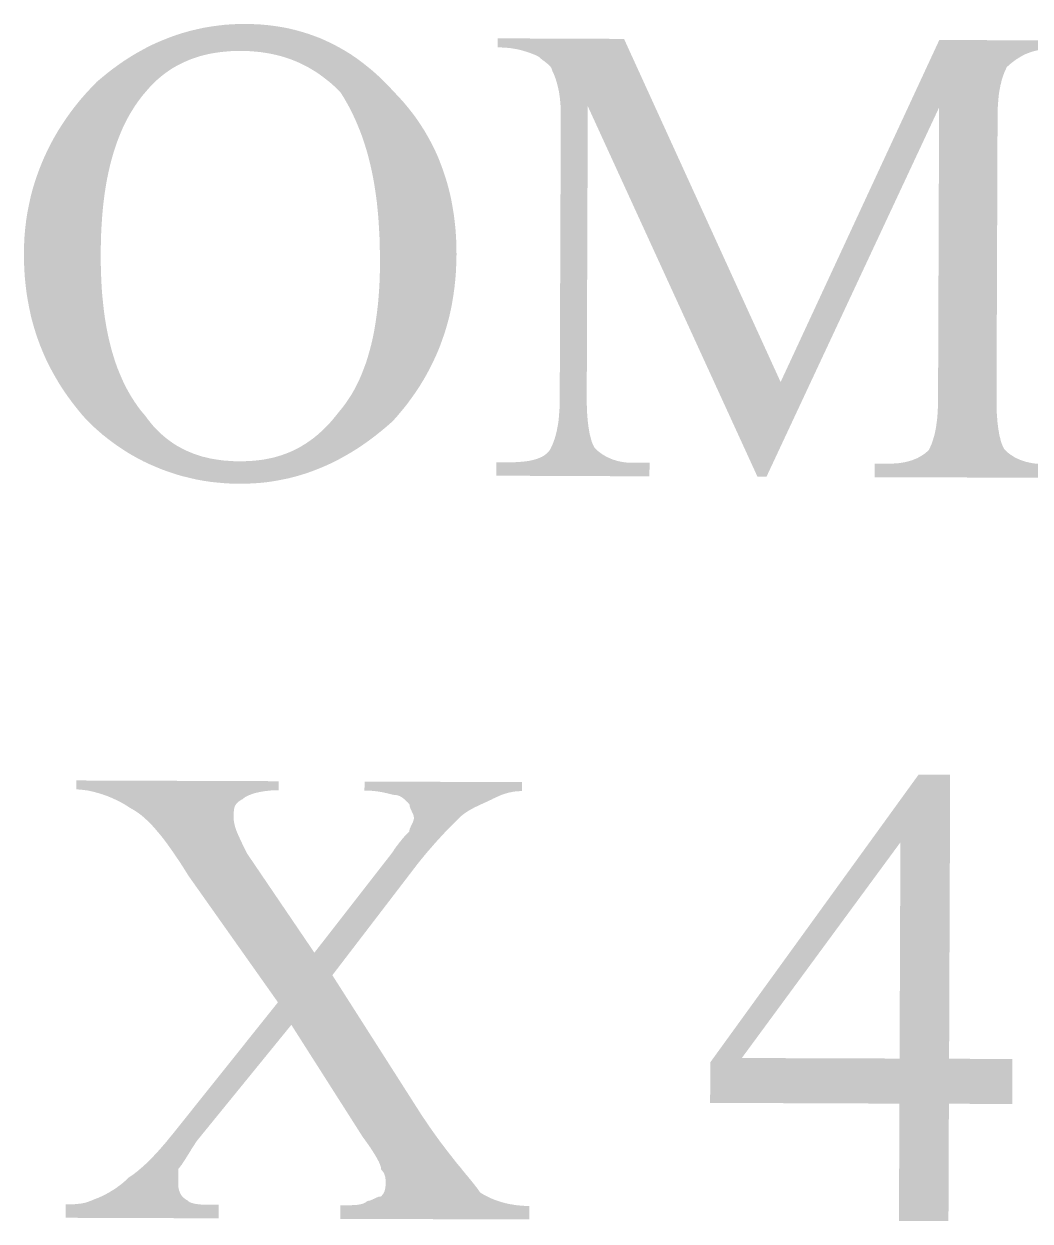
# Model space of a CAD drawing. Header units: millimetres. Extents: x -125 to 146, y -26 to 163.
# Drawn here: x 17.58 to 27.04, y 95.71 to 106.97 of the extents above; entities that cross this region are included whole.
import ezdxf

# ---------------------------------------------------------------- set-up
doc = ezdxf.new("R2010")
doc.units = ezdxf.units.MM
doc.header["$MEASUREMENT"] = 0
doc.layers.get('0').update_dxf_attribs({"color": 255, "linetype": 'CONTINUOUS'})

msp = doc.modelspace()

# ---------------------------------------------------------------- hatches: boundary and pattern name
at = {"true_color": 0x000007}
h = msp.add_hatch(color=7, dxfattribs=at)
h.paths.add_polyline_path([(19.66, 106.968), (19.729, 106.966), (19.797, 106.963), (19.864, 106.957), (19.93, 106.949), (19.995, 106.939), (20.059, 106.927), (20.122, 106.912), (20.184, 106.895), (20.246, 106.876), (20.306, 106.855), (20.366, 106.832), (20.424, 106.806), (20.482, 106.778), (20.539, 106.748), (20.595, 106.716), (20.65, 106.682), (20.704, 106.645), (20.757, 106.606), (20.809, 106.565), (20.861, 106.522), (20.911, 106.477), (20.961, 106.429), (21.01, 106.379), (21.058, 106.327), (21.104, 106.279), (21.149, 106.229), (21.192, 106.177), (21.233, 106.125), (21.273, 106.071), (21.31, 106.015), (21.346, 105.959), (21.379, 105.901), (21.411, 105.842), (21.441, 105.782), (21.469, 105.72), (21.494, 105.657), (21.518, 105.592), (21.54, 105.527), (21.56, 105.46), (21.578, 105.392), (21.594, 105.322), (21.607, 105.251), (21.619, 105.179), (21.628, 105.106), (21.636, 105.031), (21.641, 104.955), (21.644, 104.877), (21.645, 104.799), (21.643, 104.72), (21.64, 104.642), (21.634, 104.566), (21.626, 104.491), (21.616, 104.417), (21.604, 104.344), (21.59, 104.273), (21.574, 104.203), (21.555, 104.134), (21.535, 104.066), (21.512, 104), (21.488, 103.934), (21.462, 103.87), (21.433, 103.807), (21.403, 103.745), (21.371, 103.684), (21.337, 103.624), (21.301, 103.565), (21.263, 103.507), (21.223, 103.45), (21.182, 103.394), (21.138, 103.339), (21.093, 103.285), (21.046, 103.232), (20.993, 103.185), (20.939, 103.14), (20.885, 103.097), (20.83, 103.055), (20.775, 103.016), (20.719, 102.978), (20.662, 102.942), (20.605, 102.909), (20.548, 102.877), (20.49, 102.847), (20.431, 102.819), (20.371, 102.793), (20.311, 102.769), (20.25, 102.747), (20.189, 102.727), (20.127, 102.709), (20.064, 102.693), (20, 102.68), (19.936, 102.668), (19.871, 102.658), (19.805, 102.651), (19.738, 102.646), (19.671, 102.643), (19.602, 102.642), (19.534, 102.643), (19.466, 102.647), (19.398, 102.653), (19.331, 102.66), (19.265, 102.67), (19.199, 102.682), (19.134, 102.697), (19.069, 102.713), (19.006, 102.731), (18.943, 102.752), (18.881, 102.774), (18.82, 102.799), (18.759, 102.825), (18.7, 102.853), (18.641, 102.884), (18.584, 102.916), (18.528, 102.95), (18.472, 102.987), (18.418, 103.025), (18.365, 103.065), (18.313, 103.106), (18.263, 103.15), (18.213, 103.195), (18.165, 103.243), (18.118, 103.296), (18.073, 103.351), (18.03, 103.406), (17.989, 103.462), (17.949, 103.519), (17.911, 103.578), (17.876, 103.637), (17.842, 103.697), (17.81, 103.758), (17.78, 103.82), (17.752, 103.884), (17.726, 103.948), (17.702, 104.014), (17.68, 104.081), (17.66, 104.148), (17.642, 104.217), (17.627, 104.288), (17.613, 104.359), (17.601, 104.432), (17.592, 104.505), (17.584, 104.581), (17.579, 104.657), (17.576, 104.735), (17.576, 104.814), (17.577, 104.893), (17.581, 104.971), (17.588, 105.048), (17.597, 105.124), (17.609, 105.199), (17.624, 105.273), (17.64, 105.347), (17.659, 105.419), (17.681, 105.49), (17.705, 105.56), (17.731, 105.629), (17.759, 105.697), (17.79, 105.764), (17.822, 105.83), (17.857, 105.894), (17.894, 105.958), (17.933, 106.02), (17.974, 106.081), (18.017, 106.141), (18.062, 106.2), (18.109, 106.258), (18.158, 106.314), (18.209, 106.369), (18.261, 106.423), (18.31, 106.464), (18.359, 106.504), (18.409, 106.543), (18.46, 106.58), (18.511, 106.616), (18.564, 106.65), (18.617, 106.683), (18.672, 106.714), (18.727, 106.744), (18.783, 106.772), (18.84, 106.798), (18.898, 106.822), (18.957, 106.845), (19.016, 106.866), (19.077, 106.885), (19.138, 106.902), (19.2, 106.917), (19.263, 106.931), (19.327, 106.942), (19.392, 106.951), (19.458, 106.959), (19.525, 106.964), (19.592, 106.967)])
h.paths.add_polyline_path([(19.617, 106.714), (19.57, 106.713), (19.524, 106.712), (19.478, 106.708), (19.434, 106.704), (19.39, 106.698), (19.347, 106.691), (19.305, 106.683), (19.264, 106.673), (19.224, 106.662), (19.185, 106.649), (19.146, 106.636), (19.109, 106.62), (19.072, 106.604), (19.036, 106.586), (19.001, 106.567), (18.967, 106.547), (18.934, 106.525), (18.902, 106.502), (18.871, 106.478), (18.84, 106.452), (18.81, 106.425), (18.782, 106.397), (18.754, 106.367), (18.727, 106.336), (18.69, 106.293), (18.656, 106.248), (18.623, 106.201), (18.592, 106.152), (18.562, 106.102), (18.535, 106.05), (18.508, 105.996), (18.484, 105.94), (18.461, 105.883), (18.44, 105.824), (18.42, 105.763), (18.402, 105.7), (18.385, 105.636), (18.37, 105.569), (18.356, 105.502), (18.344, 105.432), (18.333, 105.36), (18.324, 105.287), (18.316, 105.212), (18.31, 105.136), (18.305, 105.057), (18.301, 104.977), (18.299, 104.895), (18.298, 104.811), (18.298, 104.727), (18.3, 104.645), (18.303, 104.564), (18.307, 104.485), (18.313, 104.408), (18.321, 104.333), (18.329, 104.26), (18.339, 104.188), (18.351, 104.118), (18.364, 104.05), (18.379, 103.984), (18.395, 103.919), (18.413, 103.857), (18.432, 103.796), (18.453, 103.736), (18.476, 103.679), (18.5, 103.623), (18.525, 103.569), (18.553, 103.517), (18.582, 103.467), (18.613, 103.418), (18.645, 103.371), (18.679, 103.326), (18.716, 103.283), (18.742, 103.247), (18.77, 103.212), (18.798, 103.179), (18.828, 103.148), (18.858, 103.118), (18.889, 103.091), (18.922, 103.064), (18.954, 103.04), (18.988, 103.017), (19.023, 102.995), (19.059, 102.976), (19.095, 102.957), (19.133, 102.941), (19.171, 102.925), (19.21, 102.912), (19.25, 102.899), (19.291, 102.889), (19.333, 102.879), (19.376, 102.872), (19.42, 102.865), (19.464, 102.86), (19.509, 102.857), (19.556, 102.854), (19.603, 102.854), (19.65, 102.854), (19.696, 102.856), (19.742, 102.859), (19.787, 102.864), (19.831, 102.87), (19.874, 102.878), (19.916, 102.887), (19.958, 102.898), (19.999, 102.911), (20.039, 102.925), (20.079, 102.941), (20.118, 102.959), (20.156, 102.978), (20.194, 103), (20.231, 103.023), (20.267, 103.048), (20.303, 103.074), (20.338, 103.103), (20.373, 103.134), (20.407, 103.167), (20.441, 103.201), (20.474, 103.238), (20.506, 103.277), (20.539, 103.318), (20.57, 103.356), (20.6, 103.396), (20.628, 103.437), (20.656, 103.48), (20.682, 103.525), (20.706, 103.572), (20.73, 103.62), (20.752, 103.671), (20.772, 103.723), (20.792, 103.776), (20.81, 103.832), (20.826, 103.889), (20.842, 103.948), (20.856, 104.009), (20.869, 104.072), (20.88, 104.136), (20.89, 104.203), (20.899, 104.271), (20.907, 104.341), (20.913, 104.412), (20.918, 104.486), (20.922, 104.561), (20.924, 104.638), (20.925, 104.717), (20.924, 104.806), (20.923, 104.892), (20.92, 104.977), (20.915, 105.059), (20.91, 105.14), (20.903, 105.218), (20.895, 105.295), (20.885, 105.369), (20.874, 105.442), (20.862, 105.513), (20.848, 105.582), (20.833, 105.649), (20.817, 105.714), (20.799, 105.778), (20.78, 105.84), (20.76, 105.9), (20.738, 105.959), (20.715, 106.016), (20.691, 106.072), (20.665, 106.126), (20.639, 106.179), (20.61, 106.231), (20.581, 106.281), (20.55, 106.329), (20.518, 106.361), (20.486, 106.39), (20.453, 106.419), (20.419, 106.446), (20.385, 106.472), (20.351, 106.497), (20.316, 106.52), (20.28, 106.542), (20.244, 106.563), (20.207, 106.582), (20.17, 106.6), (20.131, 106.617), (20.093, 106.632), (20.053, 106.646), (20.013, 106.659), (19.972, 106.67), (19.93, 106.68), (19.888, 106.689), (19.845, 106.696), (19.801, 106.703), (19.756, 106.707), (19.711, 106.711), (19.664, 106.713)])
for points in [[(24.476, 102.709), (22.88, 106.194), (22.87, 103.437), (22.87, 103.406), (22.871, 103.375), (22.872, 103.346), (22.873, 103.317), (22.875, 103.289), (22.877, 103.263), (22.879, 103.237), (22.882, 103.213), (22.885, 103.189), (22.888, 103.166), (22.892, 103.145), (22.895, 103.125), (22.899, 103.105), (22.904, 103.087), (22.908, 103.07), (22.913, 103.054), (22.917, 103.039), (22.922, 103.026), (22.927, 103.014), (22.932, 103.002), (22.937, 102.993), (22.942, 102.984), (22.948, 102.977), (22.953, 102.971), (22.964, 102.96), (22.975, 102.95), (22.987, 102.941), (22.999, 102.932), (23.011, 102.923), (23.024, 102.915), (23.037, 102.907), (23.05, 102.899), (23.064, 102.892), (23.078, 102.886), (23.092, 102.879), (23.106, 102.874), (23.121, 102.868), (23.136, 102.864), (23.151, 102.859), (23.166, 102.855), (23.181, 102.852), (23.197, 102.849), (23.212, 102.846), (23.228, 102.844), (23.244, 102.842), (23.259, 102.841), (23.275, 102.84), (23.291, 102.84), (23.461, 102.839), (23.46, 102.712), (22.018, 102.718), (22.019, 102.845), (22.146, 102.844), (22.172, 102.844), (22.197, 102.845), (22.221, 102.846), (22.245, 102.848), (22.267, 102.85), (22.289, 102.852), (22.31, 102.855), (22.33, 102.858), (22.349, 102.862), (22.367, 102.866), (22.384, 102.871), (22.401, 102.876), (22.417, 102.882), (22.431, 102.888), (22.445, 102.894), (22.458, 102.901), (22.47, 102.909), (22.481, 102.917), (22.492, 102.925), (22.501, 102.934), (22.51, 102.943), (22.517, 102.952), (22.524, 102.962), (22.53, 102.972), (22.535, 102.983), (22.54, 102.994), (22.546, 103.006), (22.551, 103.019), (22.556, 103.031), (22.561, 103.045), (22.566, 103.059), (22.571, 103.074), (22.576, 103.09), (22.58, 103.106), (22.584, 103.123), (22.589, 103.142), (22.592, 103.16), (22.596, 103.18), (22.6, 103.201), (22.603, 103.223), (22.606, 103.246), (22.608, 103.27), (22.61, 103.295), (22.612, 103.321), (22.614, 103.348), (22.615, 103.377), (22.616, 103.407), (22.616, 103.438), (22.626, 106.11), (22.626, 106.136), (22.625, 106.161), (22.624, 106.186), (22.623, 106.209), (22.621, 106.232), (22.619, 106.254), (22.617, 106.275), (22.614, 106.295), (22.611, 106.315), (22.608, 106.334), (22.604, 106.352), (22.6, 106.369), (22.596, 106.386), (22.592, 106.403), (22.588, 106.418), (22.583, 106.433), (22.579, 106.448), (22.574, 106.461), (22.569, 106.475), (22.564, 106.488), (22.559, 106.5), (22.553, 106.512), (22.548, 106.523), (22.543, 106.534), (22.542, 106.539), (22.541, 106.544), (22.539, 106.55), (22.536, 106.555), (22.533, 106.56), (22.529, 106.565), (22.525, 106.571), (22.519, 106.576), (22.514, 106.581), (22.508, 106.587), (22.502, 106.592), (22.495, 106.597), (22.489, 106.603), (22.482, 106.608), (22.475, 106.613), (22.468, 106.619), (22.461, 106.624), (22.454, 106.629), (22.447, 106.635), (22.44, 106.64), (22.434, 106.645), (22.428, 106.651), (22.422, 106.656), (22.416, 106.661), (22.405, 106.666), (22.394, 106.672), (22.382, 106.677), (22.369, 106.682), (22.357, 106.687), (22.343, 106.692), (22.33, 106.697), (22.316, 106.702), (22.301, 106.707), (22.286, 106.711), (22.271, 106.716), (22.255, 106.72), (22.239, 106.724), (22.223, 106.728), (22.206, 106.731), (22.188, 106.734), (22.17, 106.737), (22.152, 106.74), (22.133, 106.742), (22.114, 106.744), (22.094, 106.745), (22.074, 106.746), (22.054, 106.747), (22.033, 106.747), (22.033, 106.832), (23.221, 106.827), (24.694, 103.599), (26.187, 106.817), (27.333, 106.812), (27.333, 106.728), (27.206, 106.728), (27.185, 106.728), (27.164, 106.727), (27.144, 106.725), (27.124, 106.722), (27.105, 106.718), (27.086, 106.714), (27.068, 106.709), (27.05, 106.704), (27.033, 106.697), (27.016, 106.691), (26.999, 106.684), (26.983, 106.676), (26.967, 106.668), (26.952, 106.659), (26.937, 106.651), (26.922, 106.641), (26.908, 106.632), (26.894, 106.622), (26.881, 106.612), (26.868, 106.602), (26.856, 106.592), (26.844, 106.581), (26.832, 106.571), (26.821, 106.56), (26.816, 106.549), (26.811, 106.538), (26.805, 106.526), (26.8, 106.514), (26.795, 106.501), (26.79, 106.488), (26.785, 106.473), (26.78, 106.458), (26.775, 106.443), (26.771, 106.426), (26.767, 106.409), (26.762, 106.391), (26.759, 106.372), (26.755, 106.352), (26.751, 106.331), (26.748, 106.31), (26.745, 106.287), (26.743, 106.263), (26.741, 106.238), (26.739, 106.212), (26.737, 106.184), (26.736, 106.156), (26.735, 106.126), (26.735, 106.095), (26.725, 103.423), (26.725, 103.391), (26.726, 103.361), (26.727, 103.331), (26.728, 103.303), (26.73, 103.275), (26.732, 103.249), (26.734, 103.223), (26.737, 103.198), (26.74, 103.175), (26.743, 103.152), (26.747, 103.131), (26.75, 103.11), (26.754, 103.091), (26.759, 103.073), (26.763, 103.056), (26.767, 103.04), (26.772, 103.025), (26.777, 103.012), (26.782, 102.999), (26.787, 102.988), (26.792, 102.978), (26.797, 102.97), (26.803, 102.963), (26.808, 102.957), (26.819, 102.946), (26.831, 102.936), (26.842, 102.927), (26.855, 102.917), (26.868, 102.909), (26.881, 102.9), (26.894, 102.892), (26.908, 102.885), (26.923, 102.878), (26.938, 102.871), (26.953, 102.865), (26.969, 102.859), (26.985, 102.854), (27.001, 102.849), (27.018, 102.845), (27.036, 102.841), (27.054, 102.837), (27.072, 102.834), (27.091, 102.832), (27.11, 102.83), (27.13, 102.828), (27.15, 102.827), (27.17, 102.826), (27.191, 102.826), (27.318, 102.825), (27.318, 102.698), (25.579, 102.704), (25.58, 102.831), (25.707, 102.831), (25.728, 102.831), (25.748, 102.832), (25.768, 102.833), (25.788, 102.834), (25.807, 102.836), (25.826, 102.839), (25.844, 102.842), (25.862, 102.845), (25.88, 102.849), (25.897, 102.853), (25.913, 102.858), (25.929, 102.863), (25.945, 102.869), (25.96, 102.875), (25.975, 102.881), (25.989, 102.888), (26.003, 102.896), (26.017, 102.904), (26.03, 102.912), (26.042, 102.92), (26.054, 102.929), (26.066, 102.939), (26.077, 102.949), (26.088, 102.959), (26.094, 102.97), (26.099, 102.981), (26.104, 102.993), (26.109, 103.005), (26.115, 103.018), (26.12, 103.032), (26.125, 103.046), (26.129, 103.061), (26.134, 103.077), (26.139, 103.093), (26.143, 103.11), (26.147, 103.128), (26.151, 103.147), (26.155, 103.167), (26.158, 103.188), (26.161, 103.21), (26.164, 103.233), (26.167, 103.257), (26.169, 103.282), (26.171, 103.308), (26.172, 103.335), (26.174, 103.364), (26.174, 103.393), (26.175, 103.425), (26.185, 106.182), (24.561, 102.708)], [(20.477, 98.019), (21.318, 96.701), (21.35, 96.654), (21.381, 96.608), (21.411, 96.565), (21.441, 96.523), (21.47, 96.482), (21.499, 96.443), (21.527, 96.406), (21.554, 96.37), (21.581, 96.336), (21.606, 96.304), (21.631, 96.272), (21.655, 96.242), (21.679, 96.214), (21.701, 96.186), (21.722, 96.16), (21.743, 96.135), (21.762, 96.112), (21.781, 96.089), (21.798, 96.068), (21.814, 96.048), (21.829, 96.028), (21.843, 96.01), (21.855, 95.993), (21.866, 95.977), (21.882, 95.966), (21.899, 95.956), (21.916, 95.947), (21.933, 95.938), (21.95, 95.929), (21.968, 95.921), (21.987, 95.913), (22.005, 95.906), (22.024, 95.899), (22.044, 95.892), (22.063, 95.886), (22.083, 95.881), (22.103, 95.875), (22.123, 95.871), (22.143, 95.866), (22.164, 95.863), (22.184, 95.859), (22.205, 95.856), (22.226, 95.854), (22.247, 95.852), (22.268, 95.85), (22.289, 95.849), (22.31, 95.848), (22.331, 95.848), (22.331, 95.721), (20.553, 95.727), (20.553, 95.854), (20.569, 95.854), (20.584, 95.854), (20.599, 95.854), (20.613, 95.854), (20.627, 95.855), (20.641, 95.855), (20.654, 95.855), (20.666, 95.856), (20.678, 95.856), (20.69, 95.857), (20.701, 95.858), (20.712, 95.859), (20.722, 95.861), (20.732, 95.862), (20.742, 95.864), (20.751, 95.866), (20.76, 95.869), (20.768, 95.871), (20.775, 95.875), (20.783, 95.878), (20.79, 95.882), (20.796, 95.886), (20.802, 95.891), (20.808, 95.896), (20.813, 95.896), (20.818, 95.897), (20.823, 95.898), (20.829, 95.899), (20.834, 95.9), (20.839, 95.902), (20.845, 95.904), (20.85, 95.907), (20.855, 95.909), (20.86, 95.912), (20.866, 95.914), (20.871, 95.917), (20.876, 95.919), (20.882, 95.922), (20.887, 95.924), (20.892, 95.927), (20.898, 95.929), (20.903, 95.931), (20.908, 95.933), (20.913, 95.935), (20.919, 95.936), (20.924, 95.937), (20.929, 95.937), (20.935, 95.938), (20.94, 95.943), (20.944, 95.948), (20.949, 95.954), (20.953, 95.959), (20.956, 95.964), (20.959, 95.969), (20.962, 95.975), (20.965, 95.98), (20.967, 95.985), (20.969, 95.99), (20.97, 95.996), (20.972, 96.001), (20.973, 96.006), (20.974, 96.012), (20.975, 96.017), (20.976, 96.022), (20.976, 96.027), (20.977, 96.033), (20.977, 96.038), (20.977, 96.043), (20.977, 96.049), (20.977, 96.054), (20.977, 96.059), (20.977, 96.065), (20.977, 96.07), (20.977, 96.075), (20.977, 96.08), (20.977, 96.086), (20.977, 96.091), (20.977, 96.096), (20.977, 96.102), (20.976, 96.107), (20.975, 96.112), (20.975, 96.117), (20.974, 96.123), (20.972, 96.128), (20.971, 96.133), (20.969, 96.139), (20.967, 96.144), (20.965, 96.149), (20.963, 96.155), (20.96, 96.16), (20.957, 96.165), (20.953, 96.17), (20.95, 96.176), (20.945, 96.181), (20.941, 96.186), (20.936, 96.192), (20.935, 96.197), (20.935, 96.203), (20.934, 96.21), (20.932, 96.217), (20.93, 96.224), (20.927, 96.232), (20.924, 96.241), (20.92, 96.25), (20.916, 96.26), (20.911, 96.27), (20.905, 96.281), (20.899, 96.293), (20.892, 96.305), (20.884, 96.318), (20.876, 96.332), (20.867, 96.346), (20.857, 96.362), (20.847, 96.378), (20.836, 96.395), (20.824, 96.412), (20.811, 96.431), (20.797, 96.45), (20.783, 96.47), (20.767, 96.491), (20.091, 97.552), (19.198, 96.455), (19.188, 96.439), (19.178, 96.423), (19.168, 96.408), (19.159, 96.394), (19.15, 96.38), (19.142, 96.366), (19.134, 96.353), (19.126, 96.34), (19.118, 96.328), (19.111, 96.316), (19.104, 96.305), (19.097, 96.294), (19.091, 96.284), (19.084, 96.274), (19.078, 96.264), (19.072, 96.255), (19.066, 96.247), (19.061, 96.238), (19.055, 96.231), (19.049, 96.223), (19.044, 96.217), (19.039, 96.21), (19.033, 96.204), (19.028, 96.199), (19.028, 96.193), (19.028, 96.188), (19.028, 96.183), (19.028, 96.178), (19.028, 96.172), (19.028, 96.167), (19.028, 96.162), (19.028, 96.156), (19.028, 96.151), (19.028, 96.146), (19.028, 96.141), (19.028, 96.135), (19.028, 96.13), (19.028, 96.125), (19.028, 96.119), (19.028, 96.114), (19.028, 96.109), (19.028, 96.103), (19.028, 96.098), (19.028, 96.093), (19.028, 96.088), (19.028, 96.082), (19.028, 96.077), (19.028, 96.072), (19.027, 96.066), (19.028, 96.06), (19.028, 96.054), (19.028, 96.047), (19.028, 96.041), (19.029, 96.033), (19.029, 96.026), (19.03, 96.018), (19.032, 96.011), (19.033, 96.003), (19.035, 95.995), (19.038, 95.987), (19.041, 95.979), (19.044, 95.971), (19.048, 95.963), (19.052, 95.956), (19.057, 95.948), (19.063, 95.941), (19.069, 95.933), (19.076, 95.927), (19.084, 95.92), (19.092, 95.914), (19.101, 95.908), (19.112, 95.902), (19.117, 95.897), (19.123, 95.892), (19.129, 95.888), (19.136, 95.884), (19.144, 95.881), (19.152, 95.877), (19.16, 95.875), (19.169, 95.872), (19.179, 95.87), (19.189, 95.868), (19.2, 95.866), (19.212, 95.865), (19.224, 95.863), (19.237, 95.862), (19.251, 95.861), (19.265, 95.861), (19.28, 95.86), (19.296, 95.86), (19.313, 95.859), (19.33, 95.859), (19.348, 95.859), (19.367, 95.859), (19.387, 95.859), (19.408, 95.859), (19.407, 95.732), (17.968, 95.737), (17.968, 95.864), (17.979, 95.864), (17.99, 95.864), (18, 95.864), (18.011, 95.864), (18.021, 95.864), (18.032, 95.864), (18.042, 95.865), (18.053, 95.865), (18.064, 95.866), (18.074, 95.867), (18.085, 95.868), (18.095, 95.869), (18.106, 95.87), (18.117, 95.872), (18.127, 95.874), (18.138, 95.876), (18.148, 95.878), (18.159, 95.881), (18.17, 95.884), (18.18, 95.888), (18.191, 95.892), (18.201, 95.896), (18.212, 95.9), (18.223, 95.905), (18.238, 95.911), (18.254, 95.917), (18.27, 95.923), (18.286, 95.93), (18.302, 95.937), (18.317, 95.944), (18.333, 95.952), (18.348, 95.96), (18.363, 95.968), (18.379, 95.977), (18.393, 95.986), (18.408, 95.995), (18.423, 96.004), (18.437, 96.013), (18.451, 96.023), (18.464, 96.033), (18.478, 96.043), (18.491, 96.053), (18.504, 96.063), (18.516, 96.074), (18.528, 96.084), (18.54, 96.095), (18.551, 96.105), (18.562, 96.116), (18.578, 96.127), (18.594, 96.138), (18.61, 96.149), (18.626, 96.162), (18.642, 96.174), (18.658, 96.188), (18.674, 96.201), (18.691, 96.216), (18.708, 96.231), (18.724, 96.246), (18.741, 96.263), (18.758, 96.279), (18.776, 96.297), (18.793, 96.315), (18.811, 96.334), (18.829, 96.354), (18.848, 96.374), (18.867, 96.396), (18.886, 96.418), (18.905, 96.44), (18.925, 96.464), (18.945, 96.489), (18.966, 96.514), (18.987, 96.54), (19.965, 97.764), (19.123, 98.955), (19.097, 98.997), (19.071, 99.038), (19.046, 99.077), (19.021, 99.114), (18.996, 99.151), (18.972, 99.186), (18.948, 99.22), (18.925, 99.252), (18.902, 99.284), (18.879, 99.313), (18.856, 99.342), (18.833, 99.369), (18.811, 99.395), (18.789, 99.42), (18.767, 99.443), (18.745, 99.465), (18.724, 99.485), (18.702, 99.505), (18.681, 99.523), (18.66, 99.539), (18.638, 99.554), (18.617, 99.568), (18.596, 99.581), (18.575, 99.592), (18.559, 99.603), (18.541, 99.614), (18.524, 99.625), (18.505, 99.636), (18.486, 99.646), (18.466, 99.657), (18.446, 99.667), (18.425, 99.676), (18.403, 99.686), (18.382, 99.695), (18.36, 99.704), (18.337, 99.712), (18.315, 99.72), (18.292, 99.727), (18.269, 99.734), (18.246, 99.74), (18.223, 99.746), (18.2, 99.751), (18.178, 99.756), (18.155, 99.759), (18.133, 99.762), (18.111, 99.764), (18.089, 99.766), (18.067, 99.766), (18.068, 99.851), (19.973, 99.844), (19.972, 99.759), (19.952, 99.759), (19.931, 99.759), (19.911, 99.758), (19.892, 99.756), (19.873, 99.754), (19.854, 99.752), (19.836, 99.75), (19.819, 99.747), (19.802, 99.744), (19.786, 99.741), (19.77, 99.737), (19.755, 99.734), (19.741, 99.73), (19.728, 99.725), (19.715, 99.721), (19.703, 99.716), (19.691, 99.712), (19.681, 99.707), (19.671, 99.702), (19.662, 99.697), (19.653, 99.692), (19.646, 99.686), (19.639, 99.681), (19.634, 99.676), (19.623, 99.671), (19.614, 99.665), (19.606, 99.66), (19.598, 99.654), (19.591, 99.649), (19.584, 99.643), (19.579, 99.637), (19.574, 99.631), (19.569, 99.625), (19.565, 99.619), (19.562, 99.613), (19.559, 99.606), (19.557, 99.599), (19.555, 99.592), (19.553, 99.585), (19.552, 99.577), (19.551, 99.569), (19.55, 99.561), (19.549, 99.552), (19.549, 99.543), (19.548, 99.534), (19.548, 99.524), (19.548, 99.515), (19.548, 99.504), (19.548, 99.494), (19.549, 99.483), (19.55, 99.472), (19.552, 99.461), (19.554, 99.45), (19.556, 99.439), (19.559, 99.428), (19.562, 99.416), (19.566, 99.404), (19.57, 99.392), (19.574, 99.379), (19.579, 99.366), (19.585, 99.353), (19.591, 99.339), (19.597, 99.325), (19.604, 99.31), (19.611, 99.294), (19.619, 99.278), (19.627, 99.261), (19.635, 99.243), (19.644, 99.225), (19.654, 99.206), (19.664, 99.186), (19.674, 99.165), (20.308, 98.231), (21.031, 99.16), (21.042, 99.175), (21.052, 99.19), (21.061, 99.204), (21.07, 99.217), (21.079, 99.229), (21.088, 99.24), (21.096, 99.251), (21.104, 99.262), (21.111, 99.271), (21.119, 99.28), (21.126, 99.289), (21.132, 99.297), (21.139, 99.305), (21.145, 99.312), (21.151, 99.319), (21.157, 99.326), (21.163, 99.332), (21.169, 99.338), (21.174, 99.344), (21.18, 99.35), (21.185, 99.355), (21.191, 99.36), (21.196, 99.366), (21.201, 99.371), (21.202, 99.376), (21.202, 99.382), (21.203, 99.387), (21.205, 99.392), (21.206, 99.397), (21.208, 99.403), (21.21, 99.408), (21.213, 99.413), (21.215, 99.419), (21.217, 99.424), (21.22, 99.429), (21.223, 99.434), (21.225, 99.44), (21.228, 99.445), (21.231, 99.45), (21.233, 99.456), (21.235, 99.461), (21.237, 99.466), (21.239, 99.471), (21.241, 99.477), (21.242, 99.482), (21.243, 99.487), (21.244, 99.493), (21.244, 99.498), (21.244, 99.503), (21.243, 99.508), (21.242, 99.514), (21.241, 99.519), (21.24, 99.524), (21.238, 99.53), (21.236, 99.535), (21.233, 99.54), (21.231, 99.546), (21.228, 99.551), (21.226, 99.556), (21.223, 99.562), (21.221, 99.567), (21.218, 99.573), (21.216, 99.578), (21.213, 99.583), (21.211, 99.589), (21.209, 99.594), (21.207, 99.6), (21.205, 99.605), (21.204, 99.611), (21.203, 99.616), (21.203, 99.622), (21.202, 99.628), (21.197, 99.633), (21.192, 99.638), (21.187, 99.644), (21.181, 99.649), (21.176, 99.654), (21.171, 99.659), (21.165, 99.664), (21.16, 99.669), (21.155, 99.673), (21.15, 99.678), (21.144, 99.682), (21.139, 99.686), (21.134, 99.69), (21.128, 99.694), (21.123, 99.697), (21.118, 99.7), (21.113, 99.703), (21.107, 99.705), (21.102, 99.708), (21.097, 99.709), (21.092, 99.711), (21.086, 99.712), (21.081, 99.713), (21.076, 99.713), (21.07, 99.713), (21.064, 99.714), (21.058, 99.715), (21.051, 99.716), (21.043, 99.718), (21.035, 99.72), (21.027, 99.722), (21.018, 99.724), (21.008, 99.726), (20.998, 99.729), (20.987, 99.732), (20.975, 99.734), (20.963, 99.737), (20.95, 99.74), (20.936, 99.742), (20.922, 99.745), (20.907, 99.747), (20.891, 99.749), (20.875, 99.751), (20.857, 99.753), (20.839, 99.754), (20.82, 99.755), (20.8, 99.756), (20.779, 99.756), (20.78, 99.841), (22.261, 99.835), (22.261, 99.751), (22.245, 99.751), (22.23, 99.75), (22.215, 99.749), (22.201, 99.748), (22.187, 99.746), (22.173, 99.744), (22.16, 99.741), (22.147, 99.739), (22.134, 99.736), (22.121, 99.732), (22.109, 99.729), (22.097, 99.725), (22.085, 99.721), (22.074, 99.717), (22.062, 99.712), (22.051, 99.708), (22.04, 99.703), (22.029, 99.698), (22.018, 99.693), (22.007, 99.688), (21.996, 99.683), (21.986, 99.678), (21.975, 99.672), (21.964, 99.667), (21.954, 99.662), (21.942, 99.657), (21.931, 99.651), (21.919, 99.646), (21.907, 99.64), (21.894, 99.635), (21.882, 99.629), (21.869, 99.623), (21.856, 99.617), (21.843, 99.611), (21.829, 99.604), (21.816, 99.598), (21.803, 99.591), (21.79, 99.584), (21.776, 99.576), (21.763, 99.569), (21.751, 99.561), (21.738, 99.553), (21.725, 99.544), (21.713, 99.535), (21.701, 99.526), (21.69, 99.517), (21.678, 99.507), (21.668, 99.496), (21.657, 99.486), (21.645, 99.474), (21.634, 99.463), (21.621, 99.45), (21.609, 99.438), (21.596, 99.424), (21.582, 99.411), (21.568, 99.396), (21.554, 99.381), (21.539, 99.366), (21.524, 99.35), (21.508, 99.333), (21.492, 99.315), (21.475, 99.297), (21.458, 99.278), (21.441, 99.259), (21.423, 99.239), (21.405, 99.217), (21.386, 99.196), (21.366, 99.173), (21.347, 99.15), (21.327, 99.125), (21.306, 99.1), (21.285, 99.074)]]:
    msp.add_hatch(color=7, dxfattribs=at).paths.add_polyline_path(points)
h = msp.add_hatch(color=7, dxfattribs=at)
h.paths.add_polyline_path([(26.874, 97.231), (26.873, 96.807), (26.277, 96.81), (26.273, 95.706), (25.807, 95.708), (25.812, 96.811), (24.031, 96.818), (24.032, 97.199), (25.992, 99.906), (26.289, 99.905), (26.279, 97.233)])
h.paths.add_polyline_path([(25.813, 97.235), (25.821, 99.269), (24.329, 97.24)])

doc.saveas('drawing.dxf')
